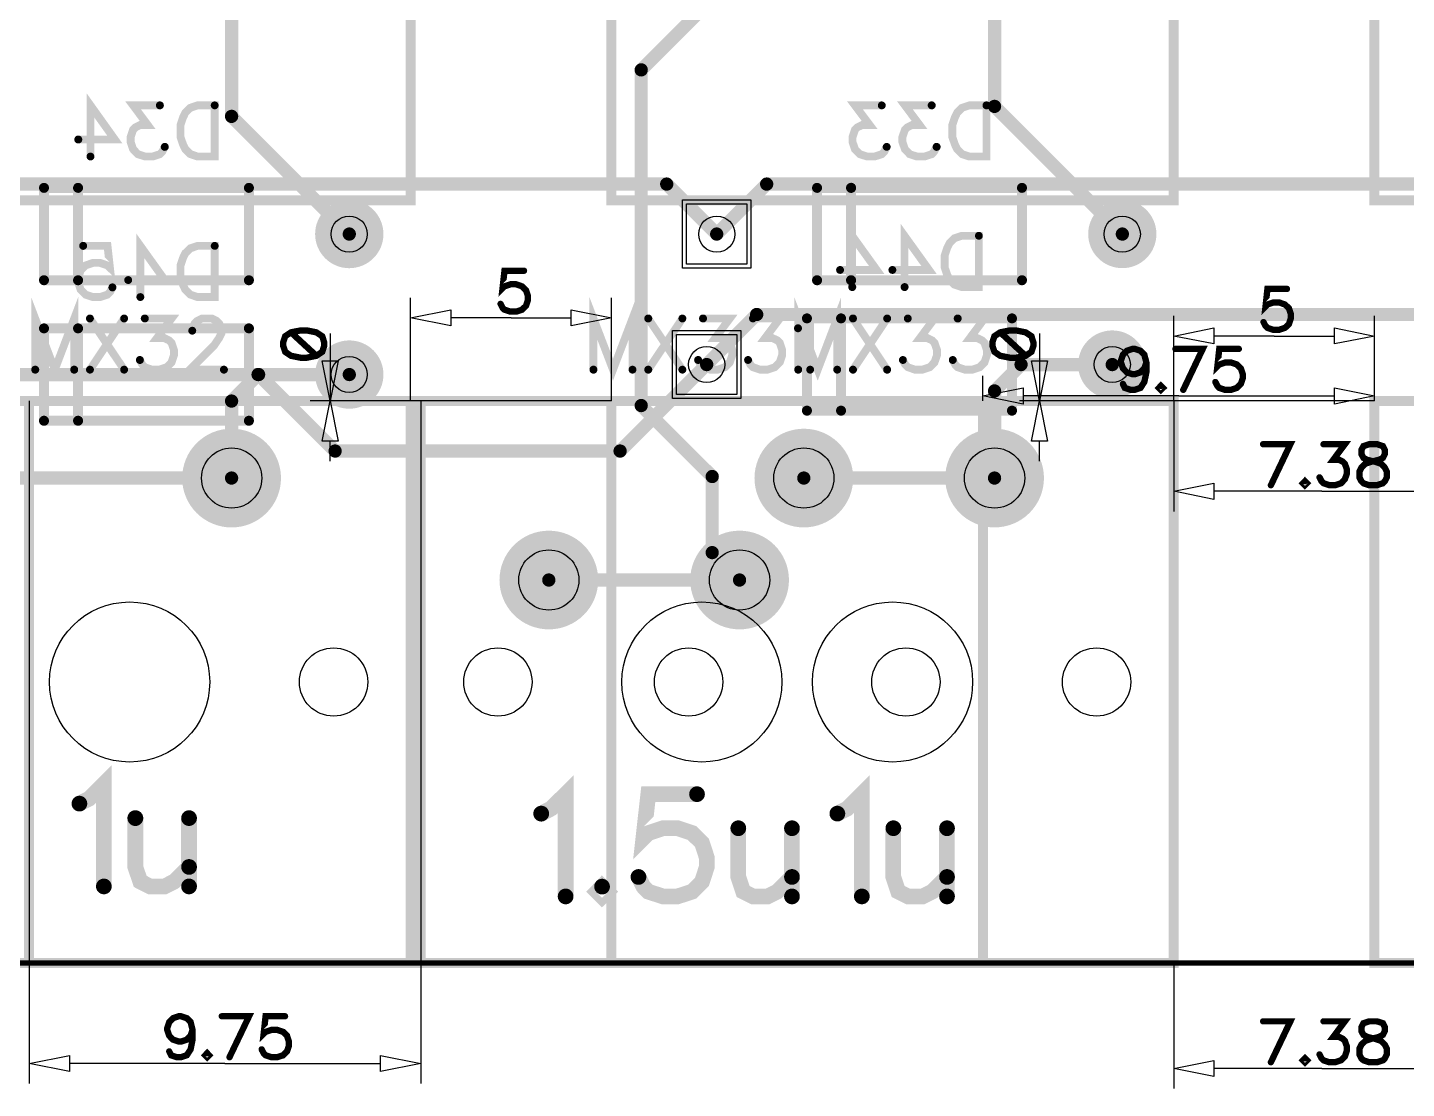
# Model space of a CAD drawing. Extents: x -0.36 to 9.09, y -0.26 to 3.18.
# Drawn here: x 1.672 to 3.023, y -0.123 to 0.917 of the extents above; entities that cross this region are included whole.
import ezdxf

# ---------------------------------------------------------------- set-up
doc = ezdxf.new("R2010")
doc.units = 0
for name, color, linetype in [('Board_Outline', 13, 'CONTINUOUS'), ('Bottom', 6, 'CONTINUOUS'), ('Bottom_Mask', 10, 'CONTINUOUS'), ('Bottom_Silk', 11, 'CONTINUOUS'), ('Drill_Bottom', 8, 'CONTINUOUS'), ('Drill_Top', 7, 'CONTINUOUS'), ('Top', 5, 'CONTINUOUS'), ('Top_Assy', 1, 'CONTINUOUS'), ('Top_Dimension', 14, 'CONTINUOUS'), ('Top_Mask', 3, 'CONTINUOUS'), ('Top_Silk', 2, 'CONTINUOUS')]:
    doc.layers.add(name, color=color, linetype=linetype)

msp = doc.modelspace()

# ---------------------------------------------------------------- linework, layer by layer
at = {"layer": 'Board_Outline', "linetype": 'CONTINUOUS', "const_width": 0.0055}
msp.add_lwpolyline([(0, 2.7953), (8.7795, 2.7953), (8.7795, 0), (0, 0), (0, 2.7953)], dxfattribs=at)
at = {"layer": 'Bottom', "linetype": 'CONTINUOUS', "const_width": 0.013}
for points in [[(1.8717, 0.8303), (1.8717, 1.2236)], [(2.6197, 0.8401), (2.6197, 1.2236)], [(2.2732, 0.8759), (2.3727, 0.9754)], [(2.2732, 0.5467), (2.2732, 0.8759)], [(2.7449, 0.7149), (2.6197, 0.8401)], [(1.987, 0.7149), (1.8717, 0.8303)], [(1.8717, 0.5511), (1.8976, 0.5771)], [(1.8976, 0.5771), (1.987, 0.5771)], [(2.6197, 0.561), (2.6457, 0.5869)], [(2.6457, 0.5869), (2.7351, 0.5869)], [(1.8717, 0.4756), (1.8717, 0.5511)], [(2.6197, 0.4756), (2.6197, 0.561)], [(2.3428, 0.4771), (2.2732, 0.5467)], [(2.3428, 0.4025), (2.3428, 0.4771)], [(2.3697, 0.3756), (2.3428, 0.4025)], [(2.3697, 0.3756), (2.3697, 0.3756)]]:
    msp.add_lwpolyline(points, dxfattribs=at)
at = {"layer": 'Bottom', "linetype": 'CONTINUOUS'}
for points, const_width in [([(2.27, 0.8759, 1), (2.2765, 0.8759, 1), (2.27, 0.8759, 1)], 0.0065), ([(2.27, 0.8759, 1), (2.2765, 0.8759, 1), (2.27, 0.8759, 1)], 0.0065), ([(2.6164, 0.8401, 1), (2.6229, 0.8401, 1), (2.6164, 0.8401, 1)], 0.0065), ([(2.6164, 0.8401, 1), (2.6229, 0.8401, 1), (2.6164, 0.8401, 1)], 0.0065), ([(1.8684, 0.8303, 1), (1.8749, 0.8303, 1), (1.8684, 0.8303, 1)], 0.0065), ([(1.8684, 0.8303, 1), (1.8749, 0.8303, 1), (1.8684, 0.8303, 1)], 0.0065), ([(2.0018, 0.7149, 1), (1.9723, 0.7149, 1), (2.0018, 0.7149, 1)], 0.0295), ([(2.7597, 0.7149, 1), (2.7301, 0.7149, 1), (2.7597, 0.7149, 1)], 0.0295), ([(1.9838, 0.7149, 1), (1.9903, 0.7149, 1), (1.9838, 0.7149, 1)], 0.0065), ([(2.7417, 0.7149, 1), (2.7482, 0.7149, 1), (2.7417, 0.7149, 1)], 0.0065), ([(2.7498, 0.5869, 1), (2.7203, 0.5869, 1), (2.7498, 0.5869, 1)], 0.0295), ([(2.0018, 0.5771, 1), (1.9723, 0.5771, 1), (2.0018, 0.5771, 1)], 0.0295), ([(1.8944, 0.5771, 1), (1.9009, 0.5771, 1), (1.8944, 0.5771, 1)], 0.0065), ([(1.8944, 0.5771, 1), (1.9009, 0.5771, 1), (1.8944, 0.5771, 1)], 0.0065), ([(1.9838, 0.5771, 1), (1.9903, 0.5771, 1), (1.9838, 0.5771, 1)], 0.0065), ([(2.6424, 0.5869, 1), (2.6489, 0.5869, 1), (2.6424, 0.5869, 1)], 0.0065), ([(2.6424, 0.5869, 1), (2.6489, 0.5869, 1), (2.6424, 0.5869, 1)], 0.0065), ([(2.7318, 0.5869, 1), (2.7383, 0.5869, 1), (2.7318, 0.5869, 1)], 0.0065), ([(1.8684, 0.5511, 1), (1.8749, 0.5511, 1), (1.8684, 0.5511, 1)], 0.0065), ([(1.8684, 0.5511, 1), (1.8749, 0.5511, 1), (1.8684, 0.5511, 1)], 0.0065), ([(2.6164, 0.561, 1), (2.6229, 0.561, 1), (2.6164, 0.561, 1)], 0.0065), ([(2.6164, 0.561, 1), (2.6229, 0.561, 1), (2.6164, 0.561, 1)], 0.0065), ([(2.27, 0.5467, 1), (2.2765, 0.5467, 1), (2.27, 0.5467, 1)], 0.0065), ([(2.27, 0.5467, 1), (2.2765, 0.5467, 1), (2.27, 0.5467, 1)], 0.0065), ([(1.8939, 0.4756, 1), (1.8494, 0.4756, 1), (1.8939, 0.4756, 1)], 0.0445), ([(2.4549, 0.4756, 1), (2.4104, 0.4756, 1), (2.4549, 0.4756, 1)], 0.0445), ([(2.6419, 0.4756, 1), (2.5974, 0.4756, 1), (2.6419, 0.4756, 1)], 0.0445), ([(1.8684, 0.4756, 1), (1.8749, 0.4756, 1), (1.8684, 0.4756, 1)], 0.0065), ([(2.3396, 0.4771, 1), (2.3461, 0.4771, 1), (2.3396, 0.4771, 1)], 0.0065), ([(2.3396, 0.4771, 1), (2.3461, 0.4771, 1), (2.3396, 0.4771, 1)], 0.0065), ([(2.6164, 0.4756, 1), (2.6229, 0.4756, 1), (2.6164, 0.4756, 1)], 0.0065), ([(2.2049, 0.3756, 1), (2.1604, 0.3756, 1), (2.2049, 0.3756, 1)], 0.0445), ([(2.3919, 0.3756, 1), (2.3474, 0.3756, 1), (2.3919, 0.3756, 1)], 0.0445), ([(2.3396, 0.4025, 1), (2.3461, 0.4025, 1), (2.3396, 0.4025, 1)], 0.0065), ([(2.3396, 0.4025, 1), (2.3461, 0.4025, 1), (2.3396, 0.4025, 1)], 0.0065), ([(2.3664, 0.3756, 1), (2.3729, 0.3756, 1), (2.3664, 0.3756, 1)], 0.0065), ([(2.3664, 0.3756, 1), (2.3729, 0.3756, 1), (2.3664, 0.3756, 1)], 0.0065)]:
    msp.add_lwpolyline(points, format="xyb", dxfattribs=dict(at, const_width=const_width))
for points in [[(2.3768, 0.6854), (2.3177, 0.6854), (2.3177, 0.7444), (2.3768, 0.7444), (2.3768, 0.6854)], [(2.367, 0.5574), (2.3079, 0.5574), (2.3079, 0.6165), (2.367, 0.6165), (2.367, 0.5574)]]:
    msp.add_lwpolyline(points, dxfattribs=at)
at = {"layer": 'Bottom_Mask', "linetype": 'CONTINUOUS'}
for points, const_width in [([(2.0038, 0.7149, 1), (1.9703, 0.7149, 1), (2.0038, 0.7149, 1)], 0.0335), ([(1.9703, 0.7149, 1), (2.0038, 0.7149, 1), (1.9703, 0.7149, 1)], 0.0335), ([(2.7616, 0.7149, 1), (2.7282, 0.7149, 1), (2.7616, 0.7149, 1)], 0.0335), ([(2.7282, 0.7149, 1), (2.7616, 0.7149, 1), (2.7282, 0.7149, 1)], 0.0335), ([(2.0038, 0.5771, 1), (1.9703, 0.5771, 1), (2.0038, 0.5771, 1)], 0.0335), ([(1.9703, 0.5771, 1), (2.0038, 0.5771, 1), (1.9703, 0.5771, 1)], 0.0335), ([(2.7518, 0.5869, 1), (2.7183, 0.5869, 1), (2.7518, 0.5869, 1)], 0.0335), ([(2.7183, 0.5869, 1), (2.7518, 0.5869, 1), (2.7183, 0.5869, 1)], 0.0335), ([(1.8959, 0.4756, 1), (1.8474, 0.4756, 1), (1.8959, 0.4756, 1)], 0.0484), ([(1.8474, 0.4756, 1), (1.8959, 0.4756, 1), (1.8474, 0.4756, 1)], 0.0484), ([(2.4569, 0.4756, 1), (2.4085, 0.4756, 1), (2.4569, 0.4756, 1)], 0.0484), ([(2.4085, 0.4756, 1), (2.4569, 0.4756, 1), (2.4085, 0.4756, 1)], 0.0484), ([(2.6439, 0.4756, 1), (2.5955, 0.4756, 1), (2.6439, 0.4756, 1)], 0.0484), ([(2.5955, 0.4756, 1), (2.6439, 0.4756, 1), (2.5955, 0.4756, 1)], 0.0484), ([(2.2069, 0.3756, 1), (2.1585, 0.3756, 1), (2.2069, 0.3756, 1)], 0.0484), ([(2.1585, 0.3756, 1), (2.2069, 0.3756, 1), (2.1585, 0.3756, 1)], 0.0484), ([(2.3939, 0.3756, 1), (2.3455, 0.3756, 1), (2.3939, 0.3756, 1)], 0.0484), ([(2.3455, 0.3756, 1), (2.3939, 0.3756, 1), (2.3455, 0.3756, 1)], 0.0484)]:
    msp.add_lwpolyline(points, format="xyb", dxfattribs=dict(at, const_width=const_width))
for points in [[(2.3807, 0.6814), (2.3138, 0.6814), (2.3138, 0.7484), (2.3807, 0.7484), (2.3807, 0.6814)], [(2.3709, 0.5535), (2.304, 0.5535), (2.304, 0.6204), (2.3709, 0.6204), (2.3709, 0.5535)]]:
    msp.add_lwpolyline(points, dxfattribs=at)
at = {"layer": 'Bottom_Silk', "linetype": 'CONTINUOUS'}
for points, const_width in [([(1.7333, 0.7909), (1.7333, 0.8411), (1.7572, 0.8076), (1.7213, 0.8076)], 0.0077), ([(1.8013, 0.8411), (1.7751, 0.8411), (1.7894, 0.8219), (1.7822, 0.8219), (1.7775, 0.8196), (1.7751, 0.8172), (1.7727, 0.81), (1.7727, 0.8052), (1.7751, 0.7981), (1.7798, 0.7932), (1.787, 0.7909), (1.7942, 0.7909), (1.8013, 0.7932), (1.8037, 0.7957), (1.8062, 0.8004)], 0.0077), ([(1.8551, 0.8411), (1.8551, 0.7909), (1.8383, 0.7909), (1.8312, 0.7933), (1.8263, 0.7981), (1.824, 0.8029), (1.8216, 0.81), (1.8216, 0.822), (1.824, 0.8292), (1.8263, 0.8339), (1.8312, 0.8387), (1.8383, 0.8411), (1.8551, 0.8411)], 0.0077), ([(2.5091, 0.8411), (2.4828, 0.8411), (2.4972, 0.8219), (2.49, 0.8219), (2.4852, 0.8196), (2.4828, 0.8172), (2.4804, 0.81), (2.4804, 0.8052), (2.4828, 0.7981), (2.4876, 0.7932), (2.4948, 0.7909), (2.502, 0.7909), (2.5091, 0.7932), (2.5115, 0.7957), (2.5139, 0.8004)], 0.0077), ([(2.558, 0.8411), (2.5318, 0.8411), (2.5461, 0.8219), (2.5389, 0.8219), (2.5342, 0.8196), (2.5318, 0.8172), (2.5293, 0.81), (2.5293, 0.8052), (2.5318, 0.7981), (2.5365, 0.7932), (2.5437, 0.7909), (2.5509, 0.7909), (2.558, 0.7932), (2.5604, 0.7957), (2.5628, 0.8004)], 0.0077), ([(2.6118, 0.8411), (2.6118, 0.7909), (2.595, 0.7909), (2.5878, 0.7933), (2.583, 0.7981), (2.5807, 0.8029), (2.5783, 0.81), (2.5783, 0.822), (2.5807, 0.8292), (2.583, 0.8339), (2.5878, 0.8387), (2.595, 0.8411), (2.6118, 0.8411)], 0.0077), ([(1.6877, 0.7602), (1.6877, 0.6696)], 0.0098), ([(1.6877, 0.7602), (1.8887, 0.7602)], 0.0098), ([(1.7211, 0.7602), (1.7211, 0.6696)], 0.0098), ([(1.8887, 0.7602), (1.8887, 0.6696)], 0.0098), ([(2.4456, 0.7602), (2.4456, 0.6696)], 0.0098), ([(2.4456, 0.7602), (2.6466, 0.7602)], 0.0098), ([(2.479, 0.7602), (2.479, 0.6696)], 0.0098), ([(2.6466, 0.7602), (2.6466, 0.6696)], 0.0098), ([(2.4801, 0.6629), (2.4801, 0.7131), (2.5041, 0.6797), (2.4682, 0.6797)], 0.0077), ([(2.5314, 0.6629), (2.5314, 0.7131), (2.5554, 0.6797), (2.5195, 0.6797)], 0.0077), ([(2.6043, 0.7132), (2.6043, 0.6629), (2.5876, 0.6629), (2.5804, 0.6653), (2.5756, 0.6701), (2.5732, 0.6749), (2.5708, 0.682), (2.5708, 0.694), (2.5732, 0.7012), (2.5756, 0.706), (2.5804, 0.7108), (2.5876, 0.7132), (2.6043, 0.7132)], 0.0077), ([(1.7262, 0.7033), (1.75, 0.7033), (1.7524, 0.6818), (1.75, 0.6841), (1.7428, 0.6866), (1.7357, 0.6866), (1.7285, 0.6841), (1.7237, 0.6794), (1.7213, 0.6722), (1.7213, 0.6674), (1.7237, 0.6603), (1.7285, 0.6555), (1.7357, 0.6531), (1.7428, 0.6531), (1.75, 0.6555), (1.7524, 0.6579), (1.7548, 0.6626)], 0.0077), ([(1.7822, 0.6531), (1.7822, 0.7033), (1.8062, 0.6698), (1.7703, 0.6698)], 0.0077), ([(1.8551, 0.7033), (1.8551, 0.6531), (1.8383, 0.6531), (1.8312, 0.6555), (1.8263, 0.6603), (1.824, 0.6651), (1.8216, 0.6722), (1.8216, 0.6842), (1.824, 0.6914), (1.8263, 0.6961), (1.8312, 0.7009), (1.8383, 0.7033), (1.8551, 0.7033)], 0.0077), ([(1.6877, 0.6696), (1.8887, 0.6696)], 0.0098), ([(2.4456, 0.6696), (2.6466, 0.6696)], 0.0098), ([(2.4358, 0.6322), (2.4358, 0.5417)], 0.0098), ([(2.4358, 0.6322), (2.6367, 0.6322)], 0.0098), ([(2.4692, 0.6322), (2.4692, 0.5417)], 0.0098), ([(2.6367, 0.6322), (2.6367, 0.5417)], 0.0098), ([(1.6877, 0.6224), (1.6877, 0.5318)], 0.0098), ([(1.6877, 0.6224), (1.8887, 0.6224)], 0.0098), ([(1.7211, 0.6224), (1.7211, 0.5318)], 0.0098), ([(1.8887, 0.6224), (1.8887, 0.5318)], 0.0098), ([(2.4358, 0.5417), (2.6367, 0.5417)], 0.0098), ([(1.6877, 0.5318), (1.8887, 0.5318)], 0.0098)]:
    msp.add_lwpolyline(points, dxfattribs=dict(at, const_width=const_width))
for points, const_width in [([(1.7994, 0.8411, 1), (1.8033, 0.8411, 1), (1.7994, 0.8411, 1)], 0.0039), ([(1.8532, 0.8411, 1), (1.857, 0.8411, 1), (1.8532, 0.8411, 1)], 0.0039), ([(2.5072, 0.8411, 1), (2.511, 0.8411, 1), (2.5072, 0.8411, 1)], 0.0039), ([(2.5561, 0.8411, 1), (2.56, 0.8411, 1), (2.5561, 0.8411, 1)], 0.0039), ([(2.6098, 0.8411, 1), (2.6137, 0.8411, 1), (2.6098, 0.8411, 1)], 0.0039), ([(1.7194, 0.8076, 1), (1.7233, 0.8076, 1), (1.7194, 0.8076, 1)], 0.0039), ([(1.8042, 0.8004, 1), (1.8081, 0.8004, 1), (1.8042, 0.8004, 1)], 0.0039), ([(2.512, 0.8004, 1), (2.5158, 0.8004, 1), (2.512, 0.8004, 1)], 0.0039), ([(2.5609, 0.8004, 1), (2.5648, 0.8004, 1), (2.5609, 0.8004, 1)], 0.0039), ([(1.7314, 0.7909, 1), (1.7352, 0.7909, 1), (1.7314, 0.7909, 1)], 0.0039), ([(1.6853, 0.7602, 1), (1.6902, 0.7602, 1), (1.6853, 0.7602, 1)], 0.0049), ([(1.6853, 0.7602, 1), (1.6902, 0.7602, 1), (1.6853, 0.7602, 1)], 0.0049), ([(1.7187, 0.7602, 1), (1.7236, 0.7602, 1), (1.7187, 0.7602, 1)], 0.0049), ([(1.8862, 0.7602, 1), (1.8911, 0.7602, 1), (1.8862, 0.7602, 1)], 0.0049), ([(1.8862, 0.7602, 1), (1.8911, 0.7602, 1), (1.8862, 0.7602, 1)], 0.0049), ([(2.4432, 0.7602, 1), (2.4481, 0.7602, 1), (2.4432, 0.7602, 1)], 0.0049), ([(2.4432, 0.7602, 1), (2.4481, 0.7602, 1), (2.4432, 0.7602, 1)], 0.0049), ([(2.4765, 0.7602, 1), (2.4815, 0.7602, 1), (2.4765, 0.7602, 1)], 0.0049), ([(2.6441, 0.7602, 1), (2.649, 0.7602, 1), (2.6441, 0.7602, 1)], 0.0049), ([(2.6441, 0.7602, 1), (2.649, 0.7602, 1), (2.6441, 0.7602, 1)], 0.0049), ([(2.6024, 0.7132, 1), (2.6062, 0.7132, 1), (2.6024, 0.7132, 1)], 0.0039), ([(1.7242, 0.7033, 1), (1.7281, 0.7033, 1), (1.7242, 0.7033, 1)], 0.0039), ([(1.8532, 0.7033, 1), (1.857, 0.7033, 1), (1.8532, 0.7033, 1)], 0.0039), ([(2.4663, 0.6797, 1), (2.4701, 0.6797, 1), (2.4663, 0.6797, 1)], 0.0039), ([(2.5176, 0.6797, 1), (2.5214, 0.6797, 1), (2.5176, 0.6797, 1)], 0.0039), ([(1.6853, 0.6696, 1), (1.6902, 0.6696, 1), (1.6853, 0.6696, 1)], 0.0049), ([(1.6853, 0.6696, 1), (1.6902, 0.6696, 1), (1.6853, 0.6696, 1)], 0.0049), ([(1.7187, 0.6696, 1), (1.7236, 0.6696, 1), (1.7187, 0.6696, 1)], 0.0049), ([(1.7529, 0.6626, 1), (1.7568, 0.6626, 1), (1.7529, 0.6626, 1)], 0.0039), ([(1.7684, 0.6698, 1), (1.7722, 0.6698, 1), (1.7684, 0.6698, 1)], 0.0039), ([(1.8862, 0.6696, 1), (1.8911, 0.6696, 1), (1.8862, 0.6696, 1)], 0.0049), ([(1.8862, 0.6696, 1), (1.8911, 0.6696, 1), (1.8862, 0.6696, 1)], 0.0049), ([(2.4432, 0.6696, 1), (2.4481, 0.6696, 1), (2.4432, 0.6696, 1)], 0.0049), ([(2.4432, 0.6696, 1), (2.4481, 0.6696, 1), (2.4432, 0.6696, 1)], 0.0049), ([(2.4765, 0.6696, 1), (2.4815, 0.6696, 1), (2.4765, 0.6696, 1)], 0.0049), ([(2.4782, 0.6629, 1), (2.4821, 0.6629, 1), (2.4782, 0.6629, 1)], 0.0039), ([(2.5295, 0.6629, 1), (2.5334, 0.6629, 1), (2.5295, 0.6629, 1)], 0.0039), ([(2.6441, 0.6696, 1), (2.649, 0.6696, 1), (2.6441, 0.6696, 1)], 0.0049), ([(2.6441, 0.6696, 1), (2.649, 0.6696, 1), (2.6441, 0.6696, 1)], 0.0049), ([(1.7803, 0.6531, 1), (1.7841, 0.6531, 1), (1.7803, 0.6531, 1)], 0.0039), ([(2.4333, 0.6322, 1), (2.4382, 0.6322, 1), (2.4333, 0.6322, 1)], 0.0049), ([(2.4333, 0.6322, 1), (2.4382, 0.6322, 1), (2.4333, 0.6322, 1)], 0.0049), ([(2.4667, 0.6322, 1), (2.4716, 0.6322, 1), (2.4667, 0.6322, 1)], 0.0049), ([(2.6343, 0.6322, 1), (2.6392, 0.6322, 1), (2.6343, 0.6322, 1)], 0.0049), ([(2.6343, 0.6322, 1), (2.6392, 0.6322, 1), (2.6343, 0.6322, 1)], 0.0049), ([(1.6853, 0.6224, 1), (1.6902, 0.6224, 1), (1.6853, 0.6224, 1)], 0.0049), ([(1.6853, 0.6224, 1), (1.6902, 0.6224, 1), (1.6853, 0.6224, 1)], 0.0049), ([(1.7187, 0.6224, 1), (1.7236, 0.6224, 1), (1.7187, 0.6224, 1)], 0.0049), ([(1.8862, 0.6224, 1), (1.8911, 0.6224, 1), (1.8862, 0.6224, 1)], 0.0049), ([(1.8862, 0.6224, 1), (1.8911, 0.6224, 1), (1.8862, 0.6224, 1)], 0.0049), ([(2.4333, 0.5417, 1), (2.4382, 0.5417, 1), (2.4333, 0.5417, 1)], 0.0049), ([(2.4333, 0.5417, 1), (2.4382, 0.5417, 1), (2.4333, 0.5417, 1)], 0.0049), ([(2.4667, 0.5417, 1), (2.4716, 0.5417, 1), (2.4667, 0.5417, 1)], 0.0049), ([(2.6343, 0.5417, 1), (2.6392, 0.5417, 1), (2.6343, 0.5417, 1)], 0.0049), ([(2.6343, 0.5417, 1), (2.6392, 0.5417, 1), (2.6343, 0.5417, 1)], 0.0049), ([(1.6853, 0.5318, 1), (1.6902, 0.5318, 1), (1.6853, 0.5318, 1)], 0.0049), ([(1.6853, 0.5318, 1), (1.6902, 0.5318, 1), (1.6853, 0.5318, 1)], 0.0049), ([(1.7187, 0.5318, 1), (1.7236, 0.5318, 1), (1.7187, 0.5318, 1)], 0.0049), ([(1.8862, 0.5318, 1), (1.8911, 0.5318, 1), (1.8862, 0.5318, 1)], 0.0049), ([(1.8862, 0.5318, 1), (1.8911, 0.5318, 1), (1.8862, 0.5318, 1)], 0.0049)]:
    msp.add_lwpolyline(points, format="xyb", dxfattribs=dict(at, const_width=const_width))
at = {"layer": 'Drill_Bottom'}
for centre, radius in [((1.987, 0.7149), 0.0177), ((2.3473, 0.7149), 0.0177), ((2.7449, 0.7149), 0.0177), ((1.987, 0.5771), 0.0177), ((2.3374, 0.5869), 0.0177), ((2.7351, 0.5869), 0.0177), ((1.8717, 0.4756), 0.0295), ((2.4327, 0.4756), 0.0295), ((2.6197, 0.4756), 0.0295), ((2.1827, 0.3756), 0.0295), ((2.3697, 0.3756), 0.0295), ((1.7717, 0.2756), 0.0785), ((2.3327, 0.2756), 0.0785), ((2.5197, 0.2756), 0.0785), ((1.9717, 0.2756), 0.0335), ((2.1327, 0.2756), 0.0335), ((2.3197, 0.2756), 0.0335), ((2.5327, 0.2756), 0.0335), ((2.7197, 0.2756), 0.0335)]:
    msp.add_circle(centre, radius, dxfattribs=at)
at = {"layer": 'Drill_Top'}
for centre, radius in [((1.987, 0.7149), 0.0177), ((2.3473, 0.7149), 0.0177), ((2.7449, 0.7149), 0.0177), ((1.987, 0.5771), 0.0177), ((2.3374, 0.5869), 0.0177), ((2.7351, 0.5869), 0.0177), ((1.8717, 0.4756), 0.0295), ((2.4327, 0.4756), 0.0295), ((2.6197, 0.4756), 0.0295), ((2.1827, 0.3756), 0.0295), ((2.3697, 0.3756), 0.0295), ((1.7717, 0.2756), 0.0785), ((2.3327, 0.2756), 0.0785), ((2.5197, 0.2756), 0.0785), ((1.9717, 0.2756), 0.0335), ((2.1327, 0.2756), 0.0335), ((2.3197, 0.2756), 0.0335), ((2.5327, 0.2756), 0.0335), ((2.7197, 0.2756), 0.0335)]:
    msp.add_circle(centre, radius, dxfattribs=at)
at = {"layer": 'Top', "linetype": 'CONTINUOUS', "const_width": 0.013}
for points in [[(2.2983, 0.7639), (1.6384, 0.7639)], [(2.3473, 0.7149), (2.2983, 0.7639)], [(2.3963, 0.7639), (2.3473, 0.7149)], [(3.0463, 0.7639), (2.3963, 0.7639)], [(2.3864, 0.636), (2.3374, 0.5869)], [(3.0364, 0.636), (2.3864, 0.636)], [(1.8981, 0.5771), (1.5894, 0.5771)], [(1.9731, 0.5021), (1.8981, 0.5771)], [(2.3374, 0.5869), (2.2526, 0.5021)], [(2.2526, 0.5021), (1.9731, 0.5021)], [(1.8717, 0.4756), (1.4976, 0.4756)], [(2.6197, 0.4756), (2.4327, 0.4756)], [(2.3697, 0.3756), (2.1827, 0.3756)]]:
    msp.add_lwpolyline(points, dxfattribs=at)
at = {"layer": 'Top', "linetype": 'CONTINUOUS'}
for points, const_width in [([(2.295, 0.7639, 1), (2.3015, 0.7639, 1), (2.295, 0.7639, 1)], 0.0065), ([(2.295, 0.7639, 1), (2.3015, 0.7639, 1), (2.295, 0.7639, 1)], 0.0065), ([(2.393, 0.7639, 1), (2.3995, 0.7639, 1), (2.393, 0.7639, 1)], 0.0065), ([(2.393, 0.7639, 1), (2.3995, 0.7639, 1), (2.393, 0.7639, 1)], 0.0065), ([(2.0018, 0.7149, 1), (1.9723, 0.7149, 1), (2.0018, 0.7149, 1)], 0.0295), ([(2.7597, 0.7149, 1), (2.7301, 0.7149, 1), (2.7597, 0.7149, 1)], 0.0295), ([(2.344, 0.7149, 1), (2.3505, 0.7149, 1), (2.344, 0.7149, 1)], 0.0065), ([(2.344, 0.7149, 1), (2.3505, 0.7149, 1), (2.344, 0.7149, 1)], 0.0065), ([(2.3832, 0.636, 1), (2.3897, 0.636, 1), (2.3832, 0.636, 1)], 0.0065), ([(2.3832, 0.636, 1), (2.3897, 0.636, 1), (2.3832, 0.636, 1)], 0.0065), ([(2.7498, 0.5869, 1), (2.7203, 0.5869, 1), (2.7498, 0.5869, 1)], 0.0295), ([(2.0018, 0.5771, 1), (1.9723, 0.5771, 1), (2.0018, 0.5771, 1)], 0.0295), ([(1.8949, 0.5771, 1), (1.9014, 0.5771, 1), (1.8949, 0.5771, 1)], 0.0065), ([(1.8949, 0.5771, 1), (1.9014, 0.5771, 1), (1.8949, 0.5771, 1)], 0.0065), ([(2.3342, 0.5869, 1), (2.3407, 0.5869, 1), (2.3342, 0.5869, 1)], 0.0065), ([(2.3342, 0.5869, 1), (2.3407, 0.5869, 1), (2.3342, 0.5869, 1)], 0.0065), ([(1.8939, 0.4756, 1), (1.8494, 0.4756, 1), (1.8939, 0.4756, 1)], 0.0445), ([(2.4549, 0.4756, 1), (2.4104, 0.4756, 1), (2.4549, 0.4756, 1)], 0.0445), ([(2.6419, 0.4756, 1), (2.5974, 0.4756, 1), (2.6419, 0.4756, 1)], 0.0445), ([(1.9699, 0.5021, 1), (1.9764, 0.5021, 1), (1.9699, 0.5021, 1)], 0.0065), ([(1.9699, 0.5021, 1), (1.9764, 0.5021, 1), (1.9699, 0.5021, 1)], 0.0065), ([(2.2493, 0.5021, 1), (2.2558, 0.5021, 1), (2.2493, 0.5021, 1)], 0.0065), ([(2.2493, 0.5021, 1), (2.2558, 0.5021, 1), (2.2493, 0.5021, 1)], 0.0065), ([(1.8684, 0.4756, 1), (1.8749, 0.4756, 1), (1.8684, 0.4756, 1)], 0.0065), ([(2.4294, 0.4756, 1), (2.4359, 0.4756, 1), (2.4294, 0.4756, 1)], 0.0065), ([(2.6164, 0.4756, 1), (2.6229, 0.4756, 1), (2.6164, 0.4756, 1)], 0.0065), ([(2.2049, 0.3756, 1), (2.1604, 0.3756, 1), (2.2049, 0.3756, 1)], 0.0445), ([(2.3919, 0.3756, 1), (2.3474, 0.3756, 1), (2.3919, 0.3756, 1)], 0.0445), ([(2.1794, 0.3756, 1), (2.1859, 0.3756, 1), (2.1794, 0.3756, 1)], 0.0065), ([(2.3664, 0.3756, 1), (2.3729, 0.3756, 1), (2.3664, 0.3756, 1)], 0.0065)]:
    msp.add_lwpolyline(points, format="xyb", dxfattribs=dict(at, const_width=const_width))
for points in [[(2.3768, 0.6854), (2.3177, 0.6854), (2.3177, 0.7444), (2.3768, 0.7444), (2.3768, 0.6854)], [(2.367, 0.5574), (2.3079, 0.5574), (2.3079, 0.6165), (2.367, 0.6165), (2.367, 0.5574)]]:
    msp.add_lwpolyline(points, dxfattribs=at)
at = {"layer": 'Top_Assy', "linetype": 'CONTINUOUS', "const_width": 0.0154}
for points in [[(1.7224, 0.1563), (1.7321, 0.1612), (1.7464, 0.1755), (1.7464, 0.0751)], [(2.1752, 0.1465), (2.1848, 0.1514), (2.1992, 0.1656), (2.1992, 0.0653)], [(2.4656, 0.1465), (2.4752, 0.1514), (2.4895, 0.1656), (2.4895, 0.0653)], [(2.3279, 0.1656), (2.2802, 0.1656), (2.2754, 0.1226), (2.2802, 0.1274), (2.2945, 0.1322), (2.3088, 0.1322), (2.3232, 0.1274), (2.3328, 0.1179), (2.3375, 0.1035), (2.3375, 0.094), (2.3328, 0.0796), (2.3232, 0.07), (2.3088, 0.0653), (2.2945, 0.0653), (2.2802, 0.07), (2.2754, 0.0749), (2.2706, 0.0844)], [(1.7773, 0.1421), (1.7773, 0.0942), (1.7821, 0.08), (1.7917, 0.0751), (1.806, 0.0751), (1.8156, 0.08), (1.8299, 0.0942)], [(1.8299, 0.1421), (1.8299, 0.0751)], [(2.3684, 0.1322), (2.3684, 0.0844), (2.3732, 0.0701), (2.3828, 0.0653), (2.3972, 0.0653), (2.4067, 0.0701), (2.421, 0.0844)], [(2.421, 0.1322), (2.421, 0.0653)], [(2.5204, 0.1322), (2.5204, 0.0844), (2.5252, 0.0701), (2.5348, 0.0653), (2.5492, 0.0653), (2.5587, 0.0701), (2.573, 0.0844)], [(2.573, 0.1322), (2.573, 0.0653)], [(2.2348, 0.0749), (2.2301, 0.07), (2.2348, 0.0653), (2.2397, 0.07), (2.2348, 0.0749)]]:
    msp.add_lwpolyline(points, dxfattribs=at)
at = {"layer": 'Top_Assy', "linetype": 'CONTINUOUS', "const_width": 0.0077}
for points in [[(1.7186, 0.1563, 1), (1.7263, 0.1563, 1), (1.7186, 0.1563, 1)], [(2.3241, 0.1656, 1), (2.3318, 0.1656, 1), (2.3241, 0.1656, 1)], [(1.7734, 0.1421, 1), (1.7812, 0.1421, 1), (1.7734, 0.1421, 1)], [(1.8261, 0.1421, 1), (1.8338, 0.1421, 1), (1.8261, 0.1421, 1)], [(2.1713, 0.1465, 1), (2.1791, 0.1465, 1), (2.1713, 0.1465, 1)], [(2.4617, 0.1465, 1), (2.4694, 0.1465, 1), (2.4617, 0.1465, 1)], [(2.3646, 0.1322, 1), (2.3723, 0.1322, 1), (2.3646, 0.1322, 1)], [(2.4172, 0.1322, 1), (2.4249, 0.1322, 1), (2.4172, 0.1322, 1)], [(2.5166, 0.1322, 1), (2.5243, 0.1322, 1), (2.5166, 0.1322, 1)], [(2.5692, 0.1322, 1), (2.5769, 0.1322, 1), (2.5692, 0.1322, 1)], [(1.8261, 0.0942, 1), (1.8338, 0.0942, 1), (1.8261, 0.0942, 1)], [(1.7426, 0.0751, 1), (1.7503, 0.0751, 1), (1.7426, 0.0751, 1)], [(1.8261, 0.0751, 1), (1.8338, 0.0751, 1), (1.8261, 0.0751, 1)], [(2.231, 0.0749, 1), (2.2387, 0.0749, 1), (2.231, 0.0749, 1)], [(2.2667, 0.0844, 1), (2.2744, 0.0844, 1), (2.2667, 0.0844, 1)], [(2.4172, 0.0844, 1), (2.4249, 0.0844, 1), (2.4172, 0.0844, 1)], [(2.5692, 0.0844, 1), (2.5769, 0.0844, 1), (2.5692, 0.0844, 1)], [(2.1953, 0.0653, 1), (2.203, 0.0653, 1), (2.1953, 0.0653, 1)], [(2.4172, 0.0653, 1), (2.4249, 0.0653, 1), (2.4172, 0.0653, 1)], [(2.4857, 0.0653, 1), (2.4934, 0.0653, 1), (2.4857, 0.0653, 1)], [(2.5692, 0.0653, 1), (2.5769, 0.0653, 1), (2.5692, 0.0653, 1)]]:
    msp.add_lwpolyline(points, format="xyb", dxfattribs=at)
at = {"layer": 'Top_Dimension', "linetype": 'CONTINUOUS', "const_width": 0.0062}
for points in [[(2.1583, 0.6789), (2.1392, 0.6789), (2.1373, 0.6617), (2.1392, 0.6636), (2.145, 0.6656), (2.1507, 0.6656), (2.1564, 0.6636), (2.1603, 0.6598), (2.1622, 0.6541), (2.1622, 0.6503), (2.1603, 0.6445), (2.1564, 0.6407), (2.1507, 0.6388), (2.145, 0.6388), (2.1392, 0.6407), (2.1373, 0.6426), (2.1354, 0.6464)], [(2.9063, 0.6611), (2.8872, 0.6611), (2.8853, 0.6439), (2.8872, 0.6458), (2.893, 0.6478), (2.8987, 0.6478), (2.9044, 0.6458), (2.9083, 0.642), (2.9102, 0.6363), (2.9102, 0.6325), (2.9083, 0.6267), (2.9044, 0.6229), (2.8987, 0.621), (2.893, 0.621), (2.8872, 0.6229), (2.8853, 0.6248), (2.8834, 0.6286)], [(1.9223, 0.6051), (1.9242, 0.5994), (1.9299, 0.5955), (1.9395, 0.5936), (1.9452, 0.5936), (1.9548, 0.5955), (1.9605, 0.5994), (1.9624, 0.6051), (1.9624, 0.6089), (1.9605, 0.6147), (1.9548, 0.6185), (1.9452, 0.6204), (1.9395, 0.6204), (1.9299, 0.6185), (1.9242, 0.6147), (1.9223, 0.6089), (1.9223, 0.6051)], [(2.6176, 0.6051), (2.6195, 0.5994), (2.6252, 0.5955), (2.6348, 0.5936), (2.6405, 0.5936), (2.6501, 0.5955), (2.6558, 0.5994), (2.6577, 0.6051), (2.6577, 0.6089), (2.6558, 0.6147), (2.6501, 0.6185), (2.6405, 0.6204), (2.6348, 0.6204), (2.6252, 0.6185), (2.6195, 0.6147), (2.6176, 0.6089), (2.6176, 0.6051)], [(1.9299, 0.6185), (1.9548, 0.5955)], [(2.6252, 0.6185), (2.6501, 0.5955)], [(2.7685, 0.5889), (2.7665, 0.5832), (2.7627, 0.5793), (2.757, 0.5774), (2.7551, 0.5774), (2.7493, 0.5793), (2.7455, 0.5832), (2.7436, 0.5889), (2.7436, 0.5908), (2.7455, 0.5966), (2.7493, 0.6004), (2.7551, 0.6023), (2.757, 0.6023), (2.7627, 0.6004), (2.7665, 0.5966), (2.7685, 0.5889), (2.7685, 0.5793), (2.7665, 0.5698), (2.7627, 0.564), (2.757, 0.5621), (2.7532, 0.5621), (2.7474, 0.564), (2.7455, 0.5679)], [(2.8047, 0.5621), (2.8238, 0.6023), (2.797, 0.6023)], [(2.8591, 0.6023), (2.84, 0.6023), (2.8381, 0.5851), (2.84, 0.587), (2.8458, 0.5889), (2.8515, 0.5889), (2.8572, 0.587), (2.8611, 0.5832), (2.863, 0.5774), (2.863, 0.5736), (2.8611, 0.5679), (2.8572, 0.564), (2.8515, 0.5621), (2.8458, 0.5621), (2.84, 0.564), (2.8381, 0.566), (2.8362, 0.5698)], [(2.7827, 0.566), (2.7808, 0.564), (2.7827, 0.5621), (2.7847, 0.564), (2.7827, 0.566)], [(2.8906, 0.4686), (2.9097, 0.5088), (2.8829, 0.5088)], [(2.9421, 0.5088), (2.9631, 0.5088), (2.9517, 0.4935), (2.9574, 0.4935), (2.9612, 0.4916), (2.9631, 0.4897), (2.9651, 0.4839), (2.9651, 0.4801), (2.9631, 0.4744), (2.9593, 0.4705), (2.9536, 0.4686), (2.9478, 0.4686), (2.9421, 0.4705), (2.9402, 0.4725), (2.9383, 0.4763)], [(2.987, 0.5088), (2.9813, 0.5069), (2.9793, 0.5031), (2.9793, 0.4992), (2.9813, 0.4954), (2.9851, 0.4935), (2.9927, 0.4916), (2.9985, 0.4897), (3.0023, 0.4858), (3.0042, 0.482), (3.0042, 0.4763), (3.0023, 0.4725), (3.0004, 0.4705), (2.9946, 0.4686), (2.987, 0.4686), (2.9813, 0.4705), (2.9793, 0.4725), (2.9774, 0.4763), (2.9774, 0.482), (2.9793, 0.4858), (2.9832, 0.4897), (2.9889, 0.4916), (2.9965, 0.4935), (3.0004, 0.4954), (3.0023, 0.4992), (3.0023, 0.5031), (3.0004, 0.5069), (2.9946, 0.5088), (2.987, 0.5088)], [(2.924, 0.4725), (2.9221, 0.4705), (2.924, 0.4686), (2.9259, 0.4705), (2.924, 0.4725)], [(1.8334, -0.0656), (1.8315, -0.0713), (1.8277, -0.0752), (1.822, -0.0771), (1.82, -0.0771), (1.8143, -0.0752), (1.8105, -0.0713), (1.8086, -0.0656), (1.8086, -0.0637), (1.8105, -0.0579), (1.8143, -0.0541), (1.82, -0.0522), (1.822, -0.0522), (1.8277, -0.0541), (1.8315, -0.0579), (1.8334, -0.0656), (1.8334, -0.0752), (1.8315, -0.0847), (1.8277, -0.0905), (1.822, -0.0924), (1.8181, -0.0924), (1.8124, -0.0905), (1.8105, -0.0866)], [(1.8696, -0.0924), (1.8888, -0.0522), (1.862, -0.0522)], [(1.9241, -0.0522), (1.905, -0.0522), (1.9031, -0.0694), (1.905, -0.0675), (1.9107, -0.0656), (1.9164, -0.0656), (1.9222, -0.0675), (1.926, -0.0713), (1.9279, -0.0771), (1.9279, -0.0809), (1.926, -0.0866), (1.9222, -0.0905), (1.9164, -0.0924), (1.9107, -0.0924), (1.905, -0.0905), (1.9031, -0.0885), (1.9011, -0.0847)], [(2.8906, -0.0973), (2.9097, -0.0572), (2.8829, -0.0572)], [(2.9421, -0.0572), (2.9631, -0.0572), (2.9517, -0.0725), (2.9574, -0.0725), (2.9612, -0.0744), (2.9631, -0.0763), (2.9651, -0.082), (2.9651, -0.0858), (2.9631, -0.0916), (2.9593, -0.0954), (2.9536, -0.0973), (2.9478, -0.0973), (2.9421, -0.0954), (2.9402, -0.0935), (2.9383, -0.0897)], [(2.987, -0.0572), (2.9813, -0.0591), (2.9793, -0.0629), (2.9793, -0.0667), (2.9813, -0.0705), (2.9851, -0.0725), (2.9927, -0.0744), (2.9985, -0.0763), (3.0023, -0.0801), (3.0042, -0.0839), (3.0042, -0.0897), (3.0023, -0.0935), (3.0004, -0.0954), (2.9946, -0.0973), (2.987, -0.0973), (2.9813, -0.0954), (2.9793, -0.0935), (2.9774, -0.0897), (2.9774, -0.0839), (2.9793, -0.0801), (2.9832, -0.0763), (2.9889, -0.0744), (2.9965, -0.0725), (3.0004, -0.0705), (3.0023, -0.0667), (3.0023, -0.0629), (3.0004, -0.0591), (2.9946, -0.0572), (2.987, -0.0572)], [(1.8477, -0.0885), (1.8458, -0.0905), (1.8477, -0.0924), (1.8496, -0.0905), (1.8477, -0.0885)], [(2.924, -0.0935), (2.9221, -0.0954), (2.924, -0.0973), (2.9259, -0.0954), (2.924, -0.0935)]]:
    msp.add_lwpolyline(points, dxfattribs=at)
at = {"layer": 'Top_Dimension', "linetype": 'CONTINUOUS', "const_width": 0.0031}
for points in [[(2.1568, 0.6789, 1), (2.1599, 0.6789, 1), (2.1568, 0.6789, 1)], [(2.9048, 0.6611, 1), (2.9079, 0.6611, 1), (2.9048, 0.6611, 1)], [(2.1338, 0.6464, 1), (2.1369, 0.6464, 1), (2.1338, 0.6464, 1)], [(2.8818, 0.6286, 1), (2.8849, 0.6286, 1), (2.8818, 0.6286, 1)], [(1.9284, 0.6185, 1), (1.9314, 0.6185, 1), (1.9284, 0.6185, 1)], [(2.6237, 0.6185, 1), (2.6268, 0.6185, 1), (2.6237, 0.6185, 1)], [(1.9207, 0.6051, 1), (1.9238, 0.6051, 1), (1.9207, 0.6051, 1)], [(1.9532, 0.5955, 1), (1.9563, 0.5955, 1), (1.9532, 0.5955, 1)], [(2.6161, 0.6051, 1), (2.6191, 0.6051, 1), (2.6161, 0.6051, 1)], [(2.6486, 0.5955, 1), (2.6516, 0.5955, 1), (2.6486, 0.5955, 1)], [(2.7955, 0.6023, 1), (2.7986, 0.6023, 1), (2.7955, 0.6023, 1)], [(2.8576, 0.6023, 1), (2.8607, 0.6023, 1), (2.8576, 0.6023, 1)], [(2.7669, 0.5889, 1), (2.77, 0.5889, 1), (2.7669, 0.5889, 1)], [(2.744, 0.5679, 1), (2.7471, 0.5679, 1), (2.744, 0.5679, 1)], [(2.7812, 0.566, 1), (2.7843, 0.566, 1), (2.7812, 0.566, 1)], [(2.8346, 0.5698, 1), (2.8377, 0.5698, 1), (2.8346, 0.5698, 1)], [(2.8031, 0.5621, 1), (2.8062, 0.5621, 1), (2.8031, 0.5621, 1)], [(2.8814, 0.5088, 1), (2.8845, 0.5088, 1), (2.8814, 0.5088, 1)], [(2.9406, 0.5088, 1), (2.9437, 0.5088, 1), (2.9406, 0.5088, 1)], [(2.9854, 0.5088, 1), (2.9885, 0.5088, 1), (2.9854, 0.5088, 1)], [(2.9224, 0.4725, 1), (2.9255, 0.4725, 1), (2.9224, 0.4725, 1)], [(2.9367, 0.4763, 1), (2.9398, 0.4763, 1), (2.9367, 0.4763, 1)], [(2.889, 0.4686, 1), (2.8921, 0.4686, 1), (2.889, 0.4686, 1)], [(1.8605, -0.0522, 1), (1.8635, -0.0522, 1), (1.8605, -0.0522, 1)], [(1.9225, -0.0522, 1), (1.9256, -0.0522, 1), (1.9225, -0.0522, 1)], [(1.8319, -0.0656, 1), (1.835, -0.0656, 1), (1.8319, -0.0656, 1)], [(2.8814, -0.0572, 1), (2.8845, -0.0572, 1), (2.8814, -0.0572, 1)], [(2.9406, -0.0572, 1), (2.9437, -0.0572, 1), (2.9406, -0.0572, 1)], [(2.9854, -0.0572, 1), (2.9885, -0.0572, 1), (2.9854, -0.0572, 1)], [(1.809, -0.0866, 1), (1.812, -0.0866, 1), (1.809, -0.0866, 1)], [(1.8462, -0.0885, 1), (1.8492, -0.0885, 1), (1.8462, -0.0885, 1)], [(1.8681, -0.0924, 1), (1.8712, -0.0924, 1), (1.8681, -0.0924, 1)], [(1.8996, -0.0847, 1), (1.9027, -0.0847, 1), (1.8996, -0.0847, 1)], [(2.889, -0.0973, 1), (2.8921, -0.0973, 1), (2.889, -0.0973, 1)], [(2.9224, -0.0935, 1), (2.9255, -0.0935, 1), (2.9224, -0.0935, 1)], [(2.9367, -0.0897, 1), (2.9398, -0.0897, 1), (2.9367, -0.0897, 1)]]:
    msp.add_lwpolyline(points, format="xyb", dxfattribs=at)
at = {"layer": 'Top_Dimension', "linetype": 'CONTINUOUS'}
for points in [[(2.0472, 0.5512), (2.0472, 0.6524)], [(2.2441, 0.5512), (2.2441, 0.6524)], [(2.0472, 0.6328), (2.0866, 0.6406), (2.0866, 0.6249), (2.0472, 0.6328)], [(2.2441, 0.6328), (2.2047, 0.6249), (2.2047, 0.6406), (2.2441, 0.6328)], [(2.1457, 0.6328), (2.0866, 0.6328)], [(2.1457, 0.6328), (2.2047, 0.6328)], [(2.7953, 0.5512), (2.7953, 0.6346)], [(2.7953, 0.6149), (2.8346, 0.6228), (2.8346, 0.6071), (2.7953, 0.6149)], [(2.9921, 0.6149), (2.9528, 0.6071), (2.9528, 0.6228), (2.9921, 0.6149)], [(2.9921, 0.5512), (2.9921, 0.6346)], [(1.9684, 0.6173), (1.9684, 0.5512)], [(1.9684, 0.6102), (1.9684, 0.5906)], [(2.6638, 0.6173), (2.6638, 0.5512)], [(2.6638, 0.6102), (2.6638, 0.5906)], [(2.8937, 0.6149), (2.8346, 0.6149)], [(2.8937, 0.6149), (2.9528, 0.6149)], [(1.9684, 0.5512), (1.9606, 0.5906), (1.9763, 0.5906), (1.9684, 0.5512)], [(2.6638, 0.5512), (2.6559, 0.5906), (2.6717, 0.5906), (2.6638, 0.5512)], [(2.6083, 0.5512), (2.6083, 0.5758)], [(2.9921, 0.5512), (2.9921, 0.5758)], [(2.6083, 0.5561), (2.6476, 0.564), (2.6476, 0.5482), (2.6083, 0.5561)], [(2.8002, 0.5561), (2.6476, 0.5561)], [(2.8002, 0.5561), (2.9528, 0.5561)], [(2.9921, 0.5561), (2.9528, 0.5482), (2.9528, 0.564), (2.9921, 0.5561)], [(1.6732, 0.5512), (1.6732, -0.1181)], [(2.0472, 0.5512), (1.9488, 0.5512)], [(2.2441, 0.5512), (1.9488, 0.5512)], [(1.9684, 0.5512), (1.9763, 0.5118), (1.9606, 0.5118), (1.9684, 0.5512)], [(1.9684, 0.5512), (1.9684, 0.5512)], [(2.0571, 0.5512), (2.0571, -0.1181)], [(2.7953, 0.5512), (2.6441, 0.5512)], [(2.9921, 0.5512), (2.6441, 0.5512)], [(2.6638, 0.5512), (2.6717, 0.5118), (2.6559, 0.5118), (2.6638, 0.5512)], [(2.6638, 0.5512), (2.6638, 0.5512)], [(2.7953, 0.5512), (2.7953, 0.4429)], [(1.9684, 0.4921), (1.9684, 0.5118)], [(2.6638, 0.4921), (2.6638, 0.5118)], [(2.7953, 0.4626), (2.8346, 0.4705), (2.8346, 0.4547), (2.7953, 0.4626)], [(2.9405, 0.4626), (2.8346, 0.4626)], [(2.9405, 0.4626), (3.0463, 0.4626)], [(2.7953, 0), (2.7953, -0.123)], [(1.6732, -0.0984), (1.7126, -0.0906), (1.7126, -0.1063), (1.6732, -0.0984)], [(2.0571, -0.0984), (2.0177, -0.1063), (2.0177, -0.0906), (2.0571, -0.0984)], [(1.8652, -0.0984), (1.7126, -0.0984)], [(1.8652, -0.0984), (2.0177, -0.0984)], [(2.7953, -0.1033), (2.8346, -0.0955), (2.8346, -0.1112), (2.7953, -0.1033)], [(2.9405, -0.1033), (2.8346, -0.1033)], [(2.9405, -0.1033), (3.0463, -0.1033)]]:
    msp.add_lwpolyline(points, dxfattribs=at)
at = {"layer": 'Top_Mask', "linetype": 'CONTINUOUS'}
for points, const_width in [([(2.0038, 0.7149, 1), (1.9703, 0.7149, 1), (2.0038, 0.7149, 1)], 0.0335), ([(1.9703, 0.7149, 1), (2.0038, 0.7149, 1), (1.9703, 0.7149, 1)], 0.0335), ([(2.7616, 0.7149, 1), (2.7282, 0.7149, 1), (2.7616, 0.7149, 1)], 0.0335), ([(2.7282, 0.7149, 1), (2.7616, 0.7149, 1), (2.7282, 0.7149, 1)], 0.0335), ([(2.0038, 0.5771, 1), (1.9703, 0.5771, 1), (2.0038, 0.5771, 1)], 0.0335), ([(1.9703, 0.5771, 1), (2.0038, 0.5771, 1), (1.9703, 0.5771, 1)], 0.0335), ([(2.7518, 0.5869, 1), (2.7183, 0.5869, 1), (2.7518, 0.5869, 1)], 0.0335), ([(2.7183, 0.5869, 1), (2.7518, 0.5869, 1), (2.7183, 0.5869, 1)], 0.0335), ([(1.8959, 0.4756, 1), (1.8474, 0.4756, 1), (1.8959, 0.4756, 1)], 0.0484), ([(1.8474, 0.4756, 1), (1.8959, 0.4756, 1), (1.8474, 0.4756, 1)], 0.0484), ([(2.4569, 0.4756, 1), (2.4085, 0.4756, 1), (2.4569, 0.4756, 1)], 0.0484), ([(2.4085, 0.4756, 1), (2.4569, 0.4756, 1), (2.4085, 0.4756, 1)], 0.0484), ([(2.6439, 0.4756, 1), (2.5955, 0.4756, 1), (2.6439, 0.4756, 1)], 0.0484), ([(2.5955, 0.4756, 1), (2.6439, 0.4756, 1), (2.5955, 0.4756, 1)], 0.0484), ([(2.2069, 0.3756, 1), (2.1585, 0.3756, 1), (2.2069, 0.3756, 1)], 0.0484), ([(2.1585, 0.3756, 1), (2.2069, 0.3756, 1), (2.1585, 0.3756, 1)], 0.0484), ([(2.3939, 0.3756, 1), (2.3455, 0.3756, 1), (2.3939, 0.3756, 1)], 0.0484), ([(2.3455, 0.3756, 1), (2.3939, 0.3756, 1), (2.3455, 0.3756, 1)], 0.0484)]:
    msp.add_lwpolyline(points, format="xyb", dxfattribs=dict(at, const_width=const_width))
for points in [[(2.3807, 0.6814), (2.3138, 0.6814), (2.3138, 0.7484), (2.3807, 0.7484), (2.3807, 0.6814)], [(2.3709, 0.5535), (2.304, 0.5535), (2.304, 0.6204), (2.3709, 0.6204), (2.3709, 0.5535)]]:
    msp.add_lwpolyline(points, dxfattribs=at)
at = {"layer": 'Top_Silk', "linetype": 'CONTINUOUS'}
for points, const_width in [([(1.4961, 1.2992), (2.0472, 1.2992), (2.0472, 0.748), (1.4961, 0.748), (1.4961, 1.2992)], 0.0098), ([(2.2441, 1.2992), (2.7953, 1.2992), (2.7953, 0.748), (2.2441, 0.748), (2.2441, 1.2992)], 0.0098), ([(2.9921, 1.2992), (3.5433, 1.2992), (3.5433, 0.748), (2.9921, 0.748), (2.9921, 1.2992)], 0.0098), ([(1.7174, 0.5819), (1.7174, 0.6321), (1.6983, 0.5819), (1.6791, 0.6321), (1.6791, 0.5819)], 0.0077), ([(2.2647, 0.5819), (2.2647, 0.6321), (2.2456, 0.5819), (2.2264, 0.6321), (2.2264, 0.5819)], 0.0077), ([(2.4654, 0.5819), (2.4654, 0.6321), (2.4463, 0.5819), (2.4272, 0.6321), (2.4272, 0.5819)], 0.0077), ([(1.7328, 0.6321), (1.7663, 0.5819)], 0.0077), ([(1.7663, 0.6321), (1.7328, 0.5819)], 0.0077), ([(1.7866, 0.6321), (1.8128, 0.6321), (1.7985, 0.6129), (1.8057, 0.6129), (1.8104, 0.6106), (1.8128, 0.6082), (1.8152, 0.601), (1.8152, 0.5963), (1.8128, 0.5891), (1.8081, 0.5843), (1.8009, 0.5819), (1.7937, 0.5819), (1.7866, 0.5843), (1.7842, 0.5867), (1.7817, 0.5914)], 0.0077), ([(1.8331, 0.6201), (1.8331, 0.6225), (1.8355, 0.6273), (1.8379, 0.6297), (1.8427, 0.6321), (1.8522, 0.6321), (1.857, 0.6297), (1.8594, 0.6273), (1.8618, 0.6225), (1.8618, 0.6178), (1.8594, 0.6129), (1.8546, 0.6058), (1.8307, 0.5819), (1.8642, 0.5819)], 0.0077), ([(2.2801, 0.6321), (2.3136, 0.5819)], 0.0077), ([(2.3136, 0.6321), (2.2801, 0.5819)], 0.0077), ([(2.3339, 0.6321), (2.3601, 0.6321), (2.3458, 0.6129), (2.353, 0.6129), (2.3577, 0.6106), (2.3601, 0.6082), (2.3626, 0.601), (2.3626, 0.5963), (2.3601, 0.5891), (2.3554, 0.5843), (2.3482, 0.5819), (2.341, 0.5819), (2.3339, 0.5843), (2.3315, 0.5867), (2.3291, 0.5914)], 0.0077), ([(2.3828, 0.6321), (2.4091, 0.6321), (2.3947, 0.6129), (2.4019, 0.6129), (2.4067, 0.6106), (2.4091, 0.6082), (2.4115, 0.601), (2.4115, 0.5963), (2.4091, 0.5891), (2.4043, 0.5843), (2.3971, 0.5819), (2.3899, 0.5819), (2.3828, 0.5843), (2.3804, 0.5867), (2.378, 0.5914)], 0.0077), ([(2.4269, 0.6225), (2.4317, 0.6249), (2.4389, 0.6321), (2.4389, 0.5819)], 0.0077), ([(2.4808, 0.6321), (2.5143, 0.5819)], 0.0077), ([(2.5143, 0.6321), (2.4808, 0.5819)], 0.0077), ([(2.5346, 0.6321), (2.5608, 0.6321), (2.5465, 0.6129), (2.5537, 0.6129), (2.5585, 0.6106), (2.5608, 0.6082), (2.5633, 0.601), (2.5633, 0.5963), (2.5608, 0.5891), (2.5561, 0.5843), (2.5489, 0.5819), (2.5417, 0.5819), (2.5346, 0.5843), (2.5322, 0.5867), (2.5298, 0.5914)], 0.0077), ([(2.5835, 0.6321), (2.6098, 0.6321), (2.5955, 0.6129), (2.6026, 0.6129), (2.6074, 0.6106), (2.6098, 0.6082), (2.6122, 0.601), (2.6122, 0.5963), (2.6098, 0.5891), (2.605, 0.5843), (2.5978, 0.5819), (2.5907, 0.5819), (2.5835, 0.5843), (2.5811, 0.5867), (2.5787, 0.5914)], 0.0077), ([(1.122, 0.5512), (1.6732, 0.5512), (1.6732, 0), (1.122, 0), (1.122, 0.5512)], 0.0098), ([(1.4961, 0.5512), (2.0472, 0.5512), (2.0472, 0), (1.4961, 0), (1.4961, 0.5512)], 0.0098), ([(2.0571, 0.5512), (2.6083, 0.5512), (2.6083, 0), (2.0571, 0), (2.0571, 0.5512)], 0.0098), ([(2.2441, 0.5512), (2.7953, 0.5512), (2.7953, 0), (2.2441, 0), (2.2441, 0.5512)], 0.0098), ([(2.9921, 0.5512), (3.5433, 0.5512), (3.5433, 0), (2.9921, 0), (2.9921, 0.5512)], 0.0098)]:
    msp.add_lwpolyline(points, dxfattribs=dict(at, const_width=const_width))
at = {"layer": 'Top_Silk', "linetype": 'CONTINUOUS', "const_width": 0.0039}
for points in [[(1.7309, 0.6321, 1), (1.7347, 0.6321, 1), (1.7309, 0.6321, 1)], [(1.7644, 0.6321, 1), (1.7682, 0.6321, 1), (1.7644, 0.6321, 1)], [(1.7846, 0.6321, 1), (1.7885, 0.6321, 1), (1.7846, 0.6321, 1)], [(2.2782, 0.6321, 1), (2.2821, 0.6321, 1), (2.2782, 0.6321, 1)], [(2.3117, 0.6321, 1), (2.3155, 0.6321, 1), (2.3117, 0.6321, 1)], [(2.3319, 0.6321, 1), (2.3358, 0.6321, 1), (2.3319, 0.6321, 1)], [(2.3809, 0.6321, 1), (2.3847, 0.6321, 1), (2.3809, 0.6321, 1)], [(2.4789, 0.6321, 1), (2.4828, 0.6321, 1), (2.4789, 0.6321, 1)], [(2.5124, 0.6321, 1), (2.5163, 0.6321, 1), (2.5124, 0.6321, 1)], [(2.5327, 0.6321, 1), (2.5365, 0.6321, 1), (2.5327, 0.6321, 1)], [(2.5816, 0.6321, 1), (2.5855, 0.6321, 1), (2.5816, 0.6321, 1)], [(1.8312, 0.6201, 1), (1.835, 0.6201, 1), (1.8312, 0.6201, 1)], [(2.425, 0.6225, 1), (2.4289, 0.6225, 1), (2.425, 0.6225, 1)], [(1.7798, 0.5914, 1), (1.7837, 0.5914, 1), (1.7798, 0.5914, 1)], [(2.3271, 0.5914, 1), (2.331, 0.5914, 1), (2.3271, 0.5914, 1)], [(2.3761, 0.5914, 1), (2.3799, 0.5914, 1), (2.3761, 0.5914, 1)], [(2.5279, 0.5914, 1), (2.5317, 0.5914, 1), (2.5279, 0.5914, 1)], [(2.5768, 0.5914, 1), (2.5806, 0.5914, 1), (2.5768, 0.5914, 1)], [(1.6772, 0.5819, 1), (1.6811, 0.5819, 1), (1.6772, 0.5819, 1)], [(1.7154, 0.5819, 1), (1.7193, 0.5819, 1), (1.7154, 0.5819, 1)], [(1.7309, 0.5819, 1), (1.7347, 0.5819, 1), (1.7309, 0.5819, 1)], [(1.7644, 0.5819, 1), (1.7682, 0.5819, 1), (1.7644, 0.5819, 1)], [(1.8622, 0.5819, 1), (1.8661, 0.5819, 1), (1.8622, 0.5819, 1)], [(2.2245, 0.5819, 1), (2.2284, 0.5819, 1), (2.2245, 0.5819, 1)], [(2.2628, 0.5819, 1), (2.2666, 0.5819, 1), (2.2628, 0.5819, 1)], [(2.2782, 0.5819, 1), (2.2821, 0.5819, 1), (2.2782, 0.5819, 1)], [(2.3117, 0.5819, 1), (2.3155, 0.5819, 1), (2.3117, 0.5819, 1)], [(2.4252, 0.5819, 1), (2.4291, 0.5819, 1), (2.4252, 0.5819, 1)], [(2.437, 0.5819, 1), (2.4408, 0.5819, 1), (2.437, 0.5819, 1)], [(2.4635, 0.5819, 1), (2.4673, 0.5819, 1), (2.4635, 0.5819, 1)], [(2.4789, 0.5819, 1), (2.4828, 0.5819, 1), (2.4789, 0.5819, 1)], [(2.5124, 0.5819, 1), (2.5163, 0.5819, 1), (2.5124, 0.5819, 1)]]:
    msp.add_lwpolyline(points, format="xyb", dxfattribs=at)

doc.saveas('drawing.dxf')
